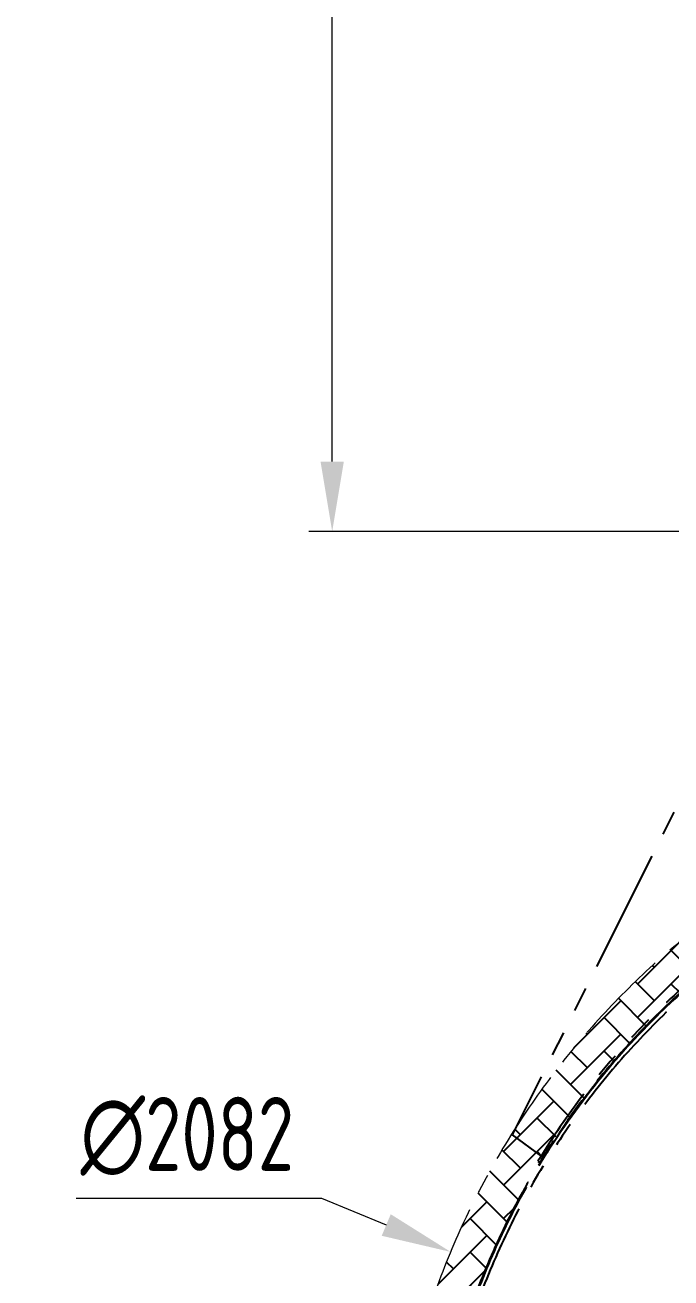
# Model space of a CAD drawing. Header units: millimetres. Extents: x -46397 to 283259, y -8690 to 23983.
# Drawn here: x -16944 to -16113, y 2208 to 3820 of the extents above; entities that cross this region are included whole.
import ezdxf

# ---------------------------------------------------------------- set-up
doc = ezdxf.new("R2010")
doc.units = ezdxf.units.MM
doc.linetypes.add('CENTER', pattern=[2, 1.25, -0.25, 0.25, -0.25])
doc.linetypes.add('PHANTOM', pattern=[63.5, 31.75, -6.35, 6.35, -6.35, 6.35, -6.35])
doc.layers.get('Defpoints').update_dxf_attribs({"lineweight": 0})
doc.layers.add('DUONGTAM', color=1, linetype='CENTER', lineweight=0)
doc.layers.add('PHANTOM 2', color=8, linetype='Continuous', lineweight=0)
doc.styles.add('GHI CHÚ 1', font='isocp_IV25.ttf', dxfattribs={"width": 0.8})
doc.dimstyles.new('1-30SCALE', dxfattribs={"dimtxt": 75, "dimasz": 75, "dimexe": 37.5, "dimexo": 30, "dimgap": 30, "dimtad": 1, "dimtoh": 1, "dimdec": 0, "dimdsep": 46, "dimtxsty": 'GHI CHÚ 1', "dimcen": 0.09, "dimclrd": 256, "dimclre": 256, "dimclrt": 2, "dimadec": 0, "dimazin": 0, "dimtfac": 1, "dimtdec": 0, "dimtofl": 0, "dimtmove": 0, "dimatfit": 3, "dimfxl": 1, "dimlwd": 0, "dimlwe": 0, "dimarcsym": 0})

# ---------------------------------------------------------------- blocks, each defined once
blk = doc.blocks.new('BO-3')
at = {"color": 251, "linetype": 'PHANTOM', "ltscale": 5, "extrusion": (0, 1, 0)}
for p, q in [((-560, 2438), (-881.7, 1795.5)), ((-881.7, 1795.5), (-844.4, 1768.4)), ((-848.5, 1761.8), (-845.1, 1759.7))]:
    blk.add_line(p, q, dxfattribs=at)
at = {"color": 251, "linetype": 'PHANTOM', "ltscale": 5, "extrusion": (0, 0, -1)}
for radius in [991, 990, 985]:
    blk.add_circle((0, 1244), radius, dxfattribs=at)
blk.add_arc((0, 1244), 990, 31.3922, 148.6078, dxfattribs=at)
at = {"color": 251, "linetype": 'PHANTOM', "ltscale": 5}
blk.add_arc((0, 1244), 994, 124.2899, 148.6078, dxfattribs=at)
blk = doc.blocks.new('*D2584')
at = {"layer": 'Defpoints', "color": 0, "transparency": 16777216}
for p in [(-16548.6, 5480.4), (-15435.4, 5480.4, -1.5), (-15435.4, 3168.4, -1.5)]:
    blk.add_point(p, dxfattribs=at)
at = {"layer": 'PHANTOM 2', "linetype": 'Continuous', "lineweight": 0, "transparency": 16777216}
for p, q in [((-15465.4, 5480.4), (-16578.6, 5480.4)), ((-16548.6, 3258.4), (-16548.6, 5390.4)), ((-15465.4, 3168.4), (-16578.6, 3168.4))]:
    blk.add_line(p, q, dxfattribs=at)
at = {"layer": 'PHANTOM 2', "transparency": 16777216}
for points in [[(-16563.6, 5390.4), (-16533.6, 5390.4), (-16548.6, 5480.4)], [(-16563.6, 3258.4), (-16533.6, 3258.4), (-16548.6, 3168.4)]]:
    blk.add_solid(points, dxfattribs=at)
at = {"layer": 'PHANTOM 2', "color": 2, "transparency": 16777216, "insert": (-16627.9, 4324.4), "char_height": 95, "attachment_point": 5, "rotation": 90, "style": 'GHI CHÚ 1'}
blk.add_mtext('2312', dxfattribs=at)
blk = doc.blocks.new('*D2588')
at = {"layer": 'Defpoints', "color": 0, "transparency": 16777216}
for p in [(-16396.1, 2241.7), (-14474.7, 1439.7)]:
    blk.add_point(p, dxfattribs=at)
at = {"layer": 'PHANTOM 2', "linetype": 'Continuous', "lineweight": 0, "transparency": 16777216}
for p, q in [((-16877.9, 2311), (-16562.2, 2311)), ((-16562.2, 2311), (-16479.1, 2276.4))]:
    blk.add_line(p, q, dxfattribs=at)
at = {"layer": 'PHANTOM 2', "lineweight": 0, "transparency": 16777216}
for p, q in [((-15435.5, 1840.7), (-15435.3, 1840.7)), ((-15435.4, 1840.6), (-15435.4, 1840.8))]:
    blk.add_line(p, q, dxfattribs=at)
at = {"layer": 'PHANTOM 2', "transparency": 16777216}
blk.add_solid([(-16473.3, 2290.2), (-16484.9, 2262.5), (-16396.1, 2241.7)], dxfattribs=at)
at = {"layer": 'PHANTOM 2', "color": 2, "transparency": 16777216, "insert": (-16735, 2390.4), "char_height": 95, "attachment_point": 5, "style": 'GHI CHÚ 1'}
blk.add_mtext('∅2082', dxfattribs=at)

msp = doc.modelspace()

# ---------------------------------------------------------------- hatches: boundary and pattern name
h = msp.add_hatch()
h.set_pattern_fill('AR-HBONE', color=1, scale=0.3)
h.set_pattern_definition([(45, (-4000, 0), (0, 43.10523), [91.44, -30.48]), (135, (-3978.447, 21.553), (4e-15, 43.10523), [91.44, -30.48])])
edge = h.paths.add_edge_path()
edge.add_arc((-15435.38, 1840.7), 1041, 180, 518.52568)
edge.add_arc((-15435.38, 1840.7), 1041, 158.52568, 180)
edge = h.paths.add_edge_path(flags=16)
edge.add_arc((-15435.38, 1840.7), 991, -201.47432, 0, ccw=False)
edge.add_arc((-15435.38, 1840.7), 991, 0, 158.52568, ccw=False)

# ---------------------------------------------------------------- linework, layer by layer
at = {"layer": 'DUONGTAM', "color": 5, "lineweight": 0, "ltscale": 100}
for points in [[(-16476.38, 1840.7, 1), (-14394.38, 1840.7, 1)], [(-16426.38, 1840.7, 1), (-14444.38, 1840.7, 1)]]:
    msp.add_lwpolyline(points, format="xyb", close=True, dxfattribs=at)

# ---------------------------------------------------------------- block references
msp.add_blockref('BO-3', (-15435.38, 596.7, -1.5))

# ---------------------------------------------------------------- dimensions: what is measured, and where the dimension line sits
at = {"layer": 'PHANTOM 2'}
dim = msp.add_linear_dim(base=(-16548.56, 5480.39), p1=(-15435.38, 3168.37, -1.5), p2=(-15435.38, 5480.39, -1.5), angle=90, dimstyle='1-30SCALE', override={"dimtxt": 95, "dimasz": 90, "dimexe": 30, "dimtmove": 1}, dxfattribs=at)
dim.commit()
dim.dimension.update_dxf_attribs({"geometry": '*D2584', "text_midpoint": (-16627.92, 4324.38)})
dim = msp.add_diameter_dim_2p(p1=(-14474.71, 1439.71), p2=(-16396.05, 2241.69), dimstyle='1-30SCALE', override={"dimtxt": 95, "dimasz": 90, "dimexe": 30, "dimtmove": 1}, dxfattribs=at)
dim.commit()
dim.dimension.update_dxf_attribs({"geometry": '*D2588', "text_midpoint": (-16562.17, 2311.02)})

doc.saveas('drawing.dxf')
